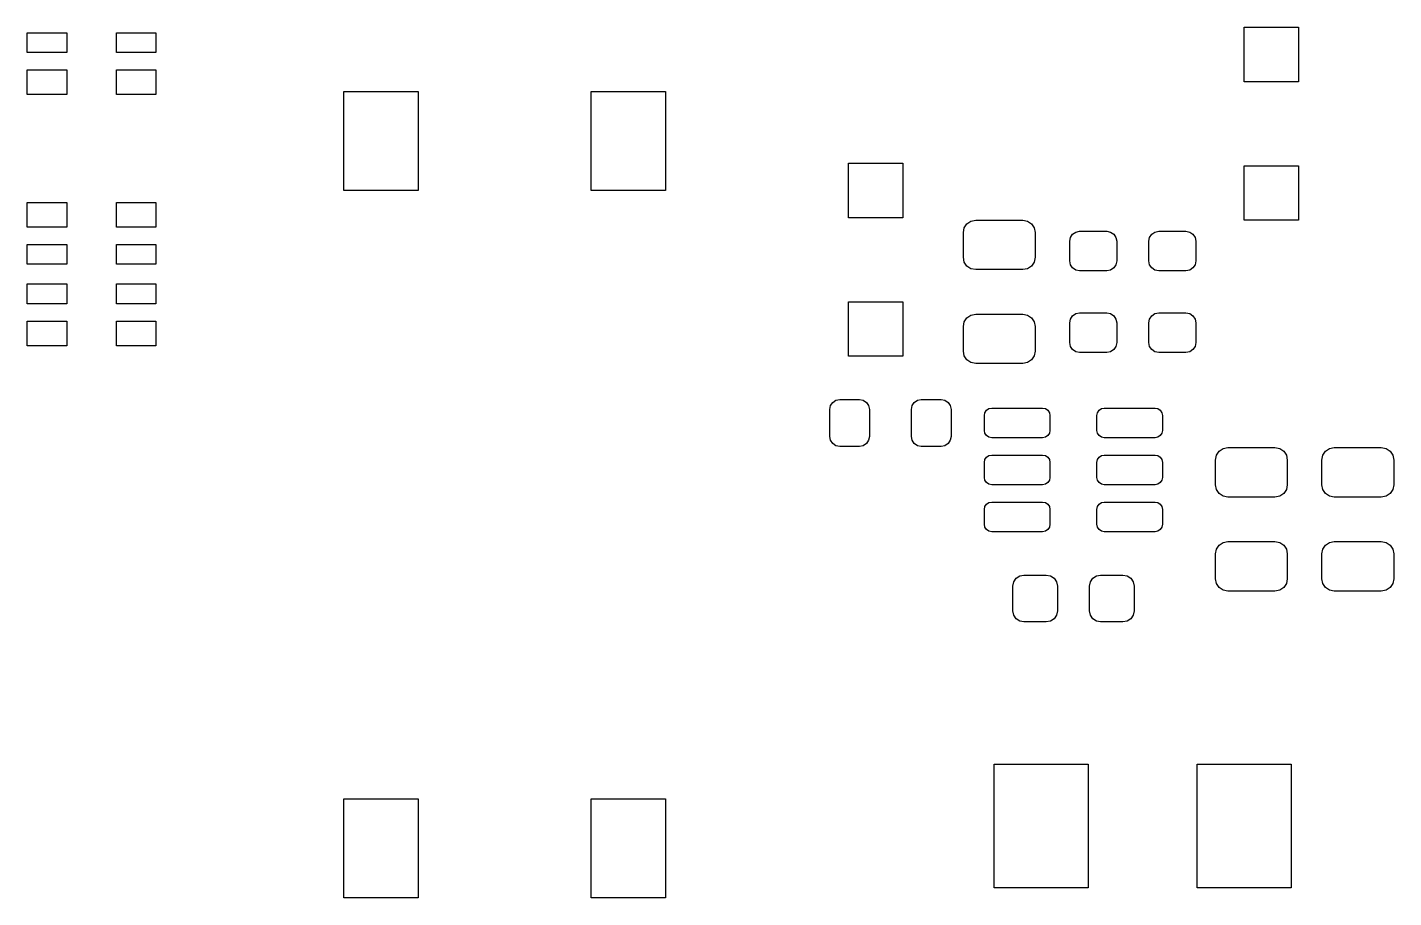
# Model space of a CAD drawing. Extents: x 59.9 to 115.5, y -126.7 to -48.9.
# Drawn here: x 59.85 to 87.47, y -83.15 to -65.55 of the extents above; entities that cross this region are included whole.
import ezdxf

# ---------------------------------------------------------------- set-up
doc = ezdxf.new("R2010")
doc.units = 0
doc.layers.add('BLACK', color=7, linetype='CONTINUOUS')

msp = doc.modelspace()

# ---------------------------------------------------------------- linework, layer by layer
at = {"layer": 'BLACK', "linetype": 'CONTINUOUS'}
for p, q in [((59.85, -66.06), (59.85, -65.66)), ((59.85, -65.66), (60.65, -65.66)), ((60.65, -65.66), (60.65, -66.06)), ((61.65, -66.06), (61.65, -65.66)), ((61.65, -65.66), (62.45, -65.66)), ((62.45, -65.66), (62.45, -66.06)), ((84.45, -66.65), (84.45, -65.55)), ((84.45, -65.55), (85.55, -65.55)), ((85.55, -65.55), (85.55, -66.65)), ((60.65, -66.06), (59.85, -66.06)), ((62.45, -66.06), (61.65, -66.06)), ((59.85, -66.91), (59.85, -66.41)), ((59.85, -66.41), (60.65, -66.41)), ((60.65, -66.41), (60.65, -66.91)), ((61.65, -66.91), (61.65, -66.41)), ((61.65, -66.41), (62.45, -66.41)), ((62.45, -66.41), (62.45, -66.91)), ((66.25, -68.85), (66.25, -66.85)), ((66.25, -66.85), (67.75, -66.85)), ((67.75, -66.85), (67.75, -68.85)), ((71.25, -68.85), (71.25, -66.85)), ((71.25, -66.85), (72.75, -66.85)), ((72.75, -66.85), (72.75, -68.85)), ((85.55, -66.65), (84.45, -66.65)), ((60.65, -66.91), (59.85, -66.91)), ((62.45, -66.91), (61.65, -66.91)), ((76.45, -69.4), (76.45, -68.3)), ((76.45, -68.3), (77.55, -68.3)), ((77.55, -68.3), (77.55, -69.4)), ((84.45, -69.45), (84.45, -68.35)), ((84.45, -68.35), (85.55, -68.35)), ((85.55, -68.35), (85.55, -69.45)), ((67.75, -68.85), (66.25, -68.85)), ((72.75, -68.85), (71.25, -68.85)), ((59.85, -69.59), (59.85, -69.09)), ((59.85, -69.09), (60.65, -69.09)), ((60.65, -69.09), (60.65, -69.59)), ((61.65, -69.59), (61.65, -69.09)), ((61.65, -69.09), (62.45, -69.09)), ((62.45, -69.09), (62.45, -69.59)), ((60.65, -69.59), (59.85, -69.59)), ((62.45, -69.59), (61.65, -69.59)), ((77.55, -69.4), (76.45, -69.4)), ((78.775, -69.7), (78.794, -69.6043)), ((78.794, -69.6043), (78.8482, -69.5232)), ((78.8482, -69.5232), (78.9293, -69.469)), ((78.9293, -69.469), (79.025, -69.45)), ((79.025, -69.45), (79.975, -69.45)), ((79.975, -69.45), (80.0707, -69.469)), ((80.0707, -69.469), (80.1518, -69.5232)), ((80.1518, -69.5232), (80.206, -69.6043)), ((80.206, -69.6043), (80.225, -69.7)), ((85.55, -69.45), (84.45, -69.45)), ((78.775, -70.2), (78.775, -69.7)), ((80.225, -69.7), (80.225, -70.2)), ((80.925, -69.875), (80.9402, -69.7985)), ((80.925, -70.275), (80.925, -69.875)), ((80.9402, -69.7985), (80.9836, -69.7336)), ((80.9836, -69.7336), (81.0485, -69.6902)), ((81.0485, -69.6902), (81.125, -69.675)), ((81.125, -69.675), (81.675, -69.675)), ((81.675, -69.675), (81.7515, -69.6902)), ((81.7515, -69.6902), (81.8164, -69.7336)), ((81.8164, -69.7336), (81.8598, -69.7985)), ((81.8598, -69.7985), (81.875, -69.875)), ((81.875, -69.875), (81.875, -70.275)), ((82.525, -69.875), (82.5402, -69.7985)), ((82.525, -70.275), (82.525, -69.875)), ((82.5402, -69.7985), (82.5836, -69.7336)), ((82.5836, -69.7336), (82.6485, -69.6902)), ((82.6485, -69.6902), (82.725, -69.675)), ((82.725, -69.675), (83.275, -69.675)), ((83.275, -69.675), (83.3515, -69.6902)), ((83.3515, -69.6902), (83.4164, -69.7336)), ((83.4164, -69.7336), (83.4598, -69.7985)), ((83.4598, -69.7985), (83.475, -69.875)), ((83.475, -69.875), (83.475, -70.275)), ((59.85, -70.34), (59.85, -69.94)), ((59.85, -69.94), (60.65, -69.94)), ((60.65, -69.94), (60.65, -70.34)), ((61.65, -70.34), (61.65, -69.94)), ((61.65, -69.94), (62.45, -69.94)), ((62.45, -69.94), (62.45, -70.34)), ((60.65, -70.34), (59.85, -70.34)), ((62.45, -70.34), (61.65, -70.34)), ((78.794, -70.2957), (78.775, -70.2)), ((78.8482, -70.3768), (78.794, -70.2957)), ((78.9293, -70.431), (78.8482, -70.3768)), ((79.025, -70.45), (78.9293, -70.431)), ((80.0707, -70.431), (79.975, -70.45)), ((80.1518, -70.3768), (80.0707, -70.431)), ((80.206, -70.2957), (80.1518, -70.3768)), ((80.225, -70.2), (80.206, -70.2957)), ((80.9402, -70.3515), (80.925, -70.275)), ((80.9836, -70.4164), (80.9402, -70.3515)), ((81.0485, -70.4598), (80.9836, -70.4164)), ((81.8164, -70.4164), (81.7515, -70.4598)), ((81.8598, -70.3515), (81.8164, -70.4164)), ((81.875, -70.275), (81.8598, -70.3515)), ((82.5402, -70.3515), (82.525, -70.275)), ((82.5836, -70.4164), (82.5402, -70.3515)), ((82.6485, -70.4598), (82.5836, -70.4164)), ((83.4164, -70.4164), (83.3515, -70.4598)), ((83.4598, -70.3515), (83.4164, -70.4164)), ((83.475, -70.275), (83.4598, -70.3515)), ((79.975, -70.45), (79.025, -70.45)), ((81.125, -70.475), (81.0485, -70.4598)), ((81.675, -70.475), (81.125, -70.475)), ((81.7515, -70.4598), (81.675, -70.475)), ((82.725, -70.475), (82.6485, -70.4598)), ((83.275, -70.475), (82.725, -70.475)), ((83.3515, -70.4598), (83.275, -70.475)), ((59.85, -71.14), (59.85, -70.74)), ((59.85, -70.74), (60.65, -70.74)), ((60.65, -70.74), (60.65, -71.14)), ((61.65, -71.14), (61.65, -70.74)), ((61.65, -70.74), (62.45, -70.74)), ((62.45, -70.74), (62.45, -71.14)), ((60.65, -71.14), (59.85, -71.14)), ((62.45, -71.14), (61.65, -71.14)), ((76.45, -72.2), (76.45, -71.1)), ((76.45, -71.1), (77.55, -71.1)), ((77.55, -71.1), (77.55, -72.2)), ((59.85, -71.99), (59.85, -71.49)), ((59.85, -71.49), (60.65, -71.49)), ((60.65, -71.49), (60.65, -71.99)), ((61.65, -71.99), (61.65, -71.49)), ((61.65, -71.49), (62.45, -71.49)), ((62.45, -71.49), (62.45, -71.99)), ((78.775, -71.6), (78.794, -71.5043)), ((78.794, -71.5043), (78.8482, -71.4232)), ((78.8482, -71.4232), (78.9293, -71.369)), ((78.9293, -71.369), (79.025, -71.35)), ((79.025, -71.35), (79.975, -71.35)), ((79.975, -71.35), (80.0707, -71.369)), ((80.0707, -71.369), (80.1518, -71.4232)), ((80.1518, -71.4232), (80.206, -71.5043)), ((80.206, -71.5043), (80.225, -71.6)), ((80.925, -71.525), (80.9402, -71.4485)), ((80.925, -71.925), (80.925, -71.525)), ((80.9402, -71.4485), (80.9836, -71.3836)), ((80.9836, -71.3836), (81.0485, -71.3402)), ((81.0485, -71.3402), (81.125, -71.325)), ((81.125, -71.325), (81.675, -71.325)), ((81.675, -71.325), (81.7515, -71.3402)), ((81.7515, -71.3402), (81.8164, -71.3836)), ((81.8164, -71.3836), (81.8598, -71.4485)), ((81.8598, -71.4485), (81.875, -71.525)), ((81.875, -71.525), (81.875, -71.925)), ((82.525, -71.525), (82.5402, -71.4485)), ((82.525, -71.925), (82.525, -71.525)), ((82.5402, -71.4485), (82.5836, -71.3836)), ((82.5836, -71.3836), (82.6485, -71.3402)), ((82.6485, -71.3402), (82.725, -71.325)), ((82.725, -71.325), (83.275, -71.325)), ((83.275, -71.325), (83.3515, -71.3402)), ((83.3515, -71.3402), (83.4164, -71.3836)), ((83.4164, -71.3836), (83.4598, -71.4485)), ((83.4598, -71.4485), (83.475, -71.525)), ((83.475, -71.525), (83.475, -71.925)), ((78.775, -72.1), (78.775, -71.6)), ((80.225, -71.6), (80.225, -72.1)), ((60.65, -71.99), (59.85, -71.99)), ((62.45, -71.99), (61.65, -71.99)), ((78.794, -72.1957), (78.775, -72.1)), ((80.225, -72.1), (80.206, -72.1957)), ((80.9402, -72.0015), (80.925, -71.925)), ((80.9836, -72.0664), (80.9402, -72.0015)), ((81.0485, -72.1098), (80.9836, -72.0664)), ((81.8164, -72.0664), (81.7515, -72.1098)), ((81.8598, -72.0015), (81.8164, -72.0664)), ((81.875, -71.925), (81.8598, -72.0015)), ((82.5402, -72.0015), (82.525, -71.925)), ((82.5836, -72.0664), (82.5402, -72.0015)), ((82.6485, -72.1098), (82.5836, -72.0664)), ((83.4164, -72.0664), (83.3515, -72.1098)), ((83.4598, -72.0015), (83.4164, -72.0664)), ((83.475, -71.925), (83.4598, -72.0015)), ((77.55, -72.2), (76.45, -72.2)), ((78.8482, -72.2768), (78.794, -72.1957)), ((78.9293, -72.331), (78.8482, -72.2768)), ((79.025, -72.35), (78.9293, -72.331)), ((79.975, -72.35), (79.025, -72.35)), ((80.0707, -72.331), (79.975, -72.35)), ((80.1518, -72.2768), (80.0707, -72.331)), ((80.206, -72.1957), (80.1518, -72.2768)), ((81.125, -72.125), (81.0485, -72.1098)), ((81.675, -72.125), (81.125, -72.125)), ((81.7515, -72.1098), (81.675, -72.125)), ((82.725, -72.125), (82.6485, -72.1098)), ((83.275, -72.125), (82.725, -72.125)), ((83.3515, -72.1098), (83.275, -72.125)), ((76.075, -73.275), (76.0902, -73.1985)), ((76.0902, -73.1985), (76.1336, -73.1336)), ((76.1336, -73.1336), (76.1985, -73.0902)), ((76.1985, -73.0902), (76.275, -73.075)), ((76.275, -73.075), (76.675, -73.075)), ((76.675, -73.075), (76.7515, -73.0902)), ((76.7515, -73.0902), (76.8164, -73.1336)), ((76.8164, -73.1336), (76.8598, -73.1985)), ((76.8598, -73.1985), (76.875, -73.275)), ((77.725, -73.275), (77.7402, -73.1985)), ((77.7402, -73.1985), (77.7836, -73.1336)), ((77.7836, -73.1336), (77.8485, -73.0902)), ((77.8485, -73.0902), (77.925, -73.075)), ((77.925, -73.075), (78.325, -73.075)), ((78.325, -73.075), (78.4015, -73.0902)), ((78.4015, -73.0902), (78.4664, -73.1336)), ((78.4664, -73.1336), (78.5098, -73.1985)), ((78.5098, -73.1985), (78.525, -73.275)), ((76.075, -73.825), (76.075, -73.275)), ((76.875, -73.275), (76.875, -73.825)), ((77.725, -73.825), (77.725, -73.275)), ((78.525, -73.275), (78.525, -73.825)), ((79.2, -73.4), (79.2114, -73.3426)), ((79.2, -73.7), (79.2, -73.4)), ((79.2114, -73.3426), (79.2439, -73.2939)), ((79.2439, -73.2939), (79.2926, -73.2614)), ((79.2926, -73.2614), (79.35, -73.25)), ((79.35, -73.25), (80.375, -73.25)), ((80.375, -73.25), (80.4324, -73.2614)), ((80.4324, -73.2614), (80.4811, -73.2939)), ((80.4811, -73.2939), (80.5136, -73.3426)), ((80.5136, -73.3426), (80.525, -73.4)), ((80.525, -73.4), (80.525, -73.7)), ((81.475, -73.4), (81.4864, -73.3426)), ((81.475, -73.7), (81.475, -73.4)), ((81.4864, -73.3426), (81.5189, -73.2939)), ((81.5189, -73.2939), (81.5676, -73.2614)), ((81.5676, -73.2614), (81.625, -73.25)), ((81.625, -73.25), (82.65, -73.25)), ((82.65, -73.25), (82.7074, -73.2614)), ((82.7074, -73.2614), (82.7561, -73.2939)), ((82.7561, -73.2939), (82.7886, -73.3426)), ((82.7886, -73.3426), (82.8, -73.4)), ((82.8, -73.4), (82.8, -73.7)), ((79.2114, -73.7574), (79.2, -73.7)), ((79.2439, -73.8061), (79.2114, -73.7574)), ((80.5136, -73.7574), (80.4811, -73.8061)), ((80.525, -73.7), (80.5136, -73.7574)), ((81.4864, -73.7574), (81.475, -73.7)), ((81.5189, -73.8061), (81.4864, -73.7574)), ((82.7886, -73.7574), (82.7561, -73.8061)), ((82.8, -73.7), (82.7886, -73.7574)), ((76.0902, -73.9015), (76.075, -73.825)), ((76.1336, -73.9664), (76.0902, -73.9015)), ((76.1985, -74.0098), (76.1336, -73.9664)), ((76.275, -74.025), (76.1985, -74.0098)), ((76.675, -74.025), (76.275, -74.025)), ((76.7515, -74.0098), (76.675, -74.025)), ((76.8164, -73.9664), (76.7515, -74.0098)), ((76.8598, -73.9015), (76.8164, -73.9664)), ((76.875, -73.825), (76.8598, -73.9015)), ((77.7402, -73.9015), (77.725, -73.825)), ((77.7836, -73.9664), (77.7402, -73.9015)), ((77.8485, -74.0098), (77.7836, -73.9664)), ((77.925, -74.025), (77.8485, -74.0098)), ((78.325, -74.025), (77.925, -74.025)), ((78.4015, -74.0098), (78.325, -74.025)), ((78.4664, -73.9664), (78.4015, -74.0098)), ((78.5098, -73.9015), (78.4664, -73.9664)), ((78.525, -73.825), (78.5098, -73.9015)), ((79.2926, -73.8386), (79.2439, -73.8061)), ((79.35, -73.85), (79.2926, -73.8386)), ((80.375, -73.85), (79.35, -73.85)), ((80.4324, -73.8386), (80.375, -73.85)), ((80.4811, -73.8061), (80.4324, -73.8386)), ((81.5676, -73.8386), (81.5189, -73.8061)), ((81.625, -73.85), (81.5676, -73.8386)), ((82.65, -73.85), (81.625, -73.85)), ((82.7074, -73.8386), (82.65, -73.85)), ((82.7561, -73.8061), (82.7074, -73.8386)), ((79.2, -74.35), (79.2114, -74.2926)), ((79.2114, -74.2926), (79.2439, -74.2439)), ((79.2439, -74.2439), (79.2926, -74.2114)), ((79.2926, -74.2114), (79.35, -74.2)), ((79.35, -74.2), (80.375, -74.2)), ((80.375, -74.2), (80.4324, -74.2114)), ((80.4324, -74.2114), (80.4811, -74.2439)), ((80.4811, -74.2439), (80.5136, -74.2926)), ((80.5136, -74.2926), (80.525, -74.35)), ((81.475, -74.35), (81.4864, -74.2926)), ((81.4864, -74.2926), (81.5189, -74.2439)), ((81.5189, -74.2439), (81.5676, -74.2114)), ((81.5676, -74.2114), (81.625, -74.2)), ((81.625, -74.2), (82.65, -74.2)), ((82.65, -74.2), (82.7074, -74.2114)), ((82.7074, -74.2114), (82.7561, -74.2439)), ((82.7561, -74.2439), (82.7886, -74.2926)), ((82.7886, -74.2926), (82.8, -74.35)), ((83.875, -74.3), (83.894, -74.2043)), ((83.875, -74.8), (83.875, -74.3)), ((83.894, -74.2043), (83.9482, -74.1232)), ((83.9482, -74.1232), (84.0293, -74.069)), ((84.0293, -74.069), (84.125, -74.05)), ((84.125, -74.05), (85.075, -74.05)), ((85.075, -74.05), (85.1707, -74.069)), ((85.1707, -74.069), (85.2518, -74.1232)), ((85.2518, -74.1232), (85.306, -74.2043)), ((85.306, -74.2043), (85.325, -74.3)), ((85.325, -74.3), (85.325, -74.8)), ((86.025, -74.3), (86.044, -74.2043)), ((86.025, -74.8), (86.025, -74.3)), ((86.044, -74.2043), (86.0982, -74.1232)), ((86.0982, -74.1232), (86.1793, -74.069)), ((86.1793, -74.069), (86.275, -74.05)), ((86.275, -74.05), (87.225, -74.05)), ((87.225, -74.05), (87.3207, -74.069)), ((87.3207, -74.069), (87.4018, -74.1232)), ((87.4018, -74.1232), (87.456, -74.2043)), ((87.456, -74.2043), (87.475, -74.3)), ((87.475, -74.3), (87.475, -74.8)), ((79.2, -74.65), (79.2, -74.35)), ((80.525, -74.35), (80.525, -74.65)), ((81.475, -74.65), (81.475, -74.35)), ((82.8, -74.35), (82.8, -74.65)), ((79.2114, -74.7074), (79.2, -74.65)), ((79.2439, -74.7561), (79.2114, -74.7074)), ((79.2926, -74.7886), (79.2439, -74.7561)), ((79.35, -74.8), (79.2926, -74.7886)), ((80.375, -74.8), (79.35, -74.8)), ((80.4324, -74.7886), (80.375, -74.8)), ((80.4811, -74.7561), (80.4324, -74.7886)), ((80.5136, -74.7074), (80.4811, -74.7561)), ((80.525, -74.65), (80.5136, -74.7074)), ((81.4864, -74.7074), (81.475, -74.65)), ((81.5189, -74.7561), (81.4864, -74.7074)), ((81.5676, -74.7886), (81.5189, -74.7561)), ((81.625, -74.8), (81.5676, -74.7886)), ((82.65, -74.8), (81.625, -74.8)), ((82.7074, -74.7886), (82.65, -74.8)), ((82.7561, -74.7561), (82.7074, -74.7886)), ((82.7886, -74.7074), (82.7561, -74.7561)), ((82.8, -74.65), (82.7886, -74.7074)), ((83.894, -74.8957), (83.875, -74.8)), ((85.325, -74.8), (85.306, -74.8957)), ((86.044, -74.8957), (86.025, -74.8)), ((87.475, -74.8), (87.456, -74.8957)), ((83.9482, -74.9768), (83.894, -74.8957)), ((84.0293, -75.031), (83.9482, -74.9768)), ((84.125, -75.05), (84.0293, -75.031)), ((85.075, -75.05), (84.125, -75.05)), ((85.1707, -75.031), (85.075, -75.05)), ((85.2518, -74.9768), (85.1707, -75.031)), ((85.306, -74.8957), (85.2518, -74.9768)), ((86.0982, -74.9768), (86.044, -74.8957)), ((86.1793, -75.031), (86.0982, -74.9768)), ((86.275, -75.05), (86.1793, -75.031)), ((87.225, -75.05), (86.275, -75.05)), ((87.3207, -75.031), (87.225, -75.05)), ((87.4018, -74.9768), (87.3207, -75.031)), ((87.456, -74.8957), (87.4018, -74.9768)), ((79.2, -75.3), (79.2114, -75.2426)), ((79.2, -75.6), (79.2, -75.3)), ((79.2114, -75.2426), (79.2439, -75.1939)), ((79.2439, -75.1939), (79.2926, -75.1614)), ((79.2926, -75.1614), (79.35, -75.15)), ((79.35, -75.15), (80.375, -75.15)), ((80.375, -75.15), (80.4324, -75.1614)), ((80.4324, -75.1614), (80.4811, -75.1939)), ((80.4811, -75.1939), (80.5136, -75.2426)), ((80.5136, -75.2426), (80.525, -75.3)), ((80.525, -75.3), (80.525, -75.6)), ((81.475, -75.3), (81.4864, -75.2426)), ((81.475, -75.6), (81.475, -75.3)), ((81.4864, -75.2426), (81.5189, -75.1939)), ((81.5189, -75.1939), (81.5676, -75.1614)), ((81.5676, -75.1614), (81.625, -75.15)), ((81.625, -75.15), (82.65, -75.15)), ((82.65, -75.15), (82.7074, -75.1614)), ((82.7074, -75.1614), (82.7561, -75.1939)), ((82.7561, -75.1939), (82.7886, -75.2426)), ((82.7886, -75.2426), (82.8, -75.3)), ((82.8, -75.3), (82.8, -75.6)), ((79.2114, -75.6574), (79.2, -75.6)), ((79.2439, -75.7061), (79.2114, -75.6574)), ((80.5136, -75.6574), (80.4811, -75.7061)), ((80.525, -75.6), (80.5136, -75.6574)), ((81.4864, -75.6574), (81.475, -75.6)), ((81.5189, -75.7061), (81.4864, -75.6574)), ((82.7886, -75.6574), (82.7561, -75.7061)), ((82.8, -75.6), (82.7886, -75.6574)), ((79.2926, -75.7386), (79.2439, -75.7061)), ((79.35, -75.75), (79.2926, -75.7386)), ((80.375, -75.75), (79.35, -75.75)), ((80.4324, -75.7386), (80.375, -75.75)), ((80.4811, -75.7061), (80.4324, -75.7386)), ((81.5676, -75.7386), (81.5189, -75.7061)), ((81.625, -75.75), (81.5676, -75.7386)), ((82.65, -75.75), (81.625, -75.75)), ((82.7074, -75.7386), (82.65, -75.75)), ((82.7561, -75.7061), (82.7074, -75.7386)), ((84.0293, -75.969), (84.125, -75.95)), ((84.125, -75.95), (85.075, -75.95)), ((85.075, -75.95), (85.1707, -75.969)), ((86.1793, -75.969), (86.275, -75.95)), ((86.275, -75.95), (87.225, -75.95)), ((87.225, -75.95), (87.3207, -75.969)), ((83.875, -76.2), (83.894, -76.1043)), ((83.875, -76.7), (83.875, -76.2)), ((83.894, -76.1043), (83.9482, -76.0232)), ((83.9482, -76.0232), (84.0293, -75.969)), ((85.1707, -75.969), (85.2518, -76.0232)), ((85.2518, -76.0232), (85.306, -76.1043)), ((85.306, -76.1043), (85.325, -76.2)), ((85.325, -76.2), (85.325, -76.7)), ((86.025, -76.2), (86.044, -76.1043)), ((86.025, -76.7), (86.025, -76.2)), ((86.044, -76.1043), (86.0982, -76.0232)), ((86.0982, -76.0232), (86.1793, -75.969)), ((87.3207, -75.969), (87.4018, -76.0232)), ((87.4018, -76.0232), (87.456, -76.1043)), ((87.456, -76.1043), (87.475, -76.2)), ((87.475, -76.2), (87.475, -76.7)), ((79.775, -76.85), (79.7921, -76.7639)), ((79.7921, -76.7639), (79.8409, -76.6909)), ((79.8409, -76.6909), (79.9139, -76.6421)), ((79.9139, -76.6421), (80, -76.625)), ((80, -76.625), (80.45, -76.625)), ((80.45, -76.625), (80.5361, -76.6421)), ((80.5361, -76.6421), (80.6091, -76.6909)), ((80.6091, -76.6909), (80.6579, -76.7639)), ((80.6579, -76.7639), (80.675, -76.85)), ((81.325, -76.85), (81.3421, -76.7639)), ((81.3421, -76.7639), (81.3909, -76.6909)), ((81.3909, -76.6909), (81.4639, -76.6421)), ((81.4639, -76.6421), (81.55, -76.625)), ((81.55, -76.625), (82, -76.625)), ((82, -76.625), (82.0861, -76.6421)), ((82.0861, -76.6421), (82.1591, -76.6909)), ((82.1591, -76.6909), (82.2079, -76.7639)), ((82.2079, -76.7639), (82.225, -76.85)), ((83.894, -76.7957), (83.875, -76.7)), ((83.9482, -76.8768), (83.894, -76.7957)), ((85.306, -76.7957), (85.2518, -76.8768)), ((85.325, -76.7), (85.306, -76.7957)), ((86.044, -76.7957), (86.025, -76.7)), ((86.0982, -76.8768), (86.044, -76.7957)), ((87.456, -76.7957), (87.4018, -76.8768)), ((87.475, -76.7), (87.456, -76.7957)), ((79.775, -77.35), (79.775, -76.85)), ((80.675, -76.85), (80.675, -77.35)), ((81.325, -77.35), (81.325, -76.85)), ((82.225, -76.85), (82.225, -77.35)), ((84.0293, -76.931), (83.9482, -76.8768)), ((84.125, -76.95), (84.0293, -76.931)), ((85.075, -76.95), (84.125, -76.95)), ((85.1707, -76.931), (85.075, -76.95)), ((85.2518, -76.8768), (85.1707, -76.931)), ((86.1793, -76.931), (86.0982, -76.8768)), ((86.275, -76.95), (86.1793, -76.931)), ((87.225, -76.95), (86.275, -76.95)), ((87.3207, -76.931), (87.225, -76.95)), ((87.4018, -76.8768), (87.3207, -76.931)), ((79.7921, -77.4361), (79.775, -77.35)), ((79.8409, -77.5091), (79.7921, -77.4361)), ((79.9139, -77.5579), (79.8409, -77.5091)), ((80, -77.575), (79.9139, -77.5579)), ((80.45, -77.575), (80, -77.575)), ((80.5361, -77.5579), (80.45, -77.575)), ((80.6091, -77.5091), (80.5361, -77.5579)), ((80.6579, -77.4361), (80.6091, -77.5091)), ((80.675, -77.35), (80.6579, -77.4361)), ((81.3421, -77.4361), (81.325, -77.35)), ((81.3909, -77.5091), (81.3421, -77.4361)), ((81.4639, -77.5579), (81.3909, -77.5091)), ((81.55, -77.575), (81.4639, -77.5579)), ((82, -77.575), (81.55, -77.575)), ((82.0861, -77.5579), (82, -77.575)), ((82.1591, -77.5091), (82.0861, -77.5579)), ((82.2079, -77.4361), (82.1591, -77.5091)), ((82.225, -77.35), (82.2079, -77.4361)), ((79.4, -82.95), (79.4, -80.45)), ((79.4, -80.45), (81.3, -80.45)), ((81.3, -80.45), (81.3, -82.95)), ((83.5, -82.95), (83.5, -80.45)), ((83.5, -80.45), (85.4, -80.45)), ((85.4, -80.45), (85.4, -82.95)), ((66.25, -83.15), (66.25, -81.15)), ((66.25, -81.15), (67.75, -81.15)), ((67.75, -81.15), (67.75, -83.15)), ((71.25, -83.15), (71.25, -81.15)), ((71.25, -81.15), (72.75, -81.15)), ((72.75, -81.15), (72.75, -83.15)), ((67.75, -83.15), (66.25, -83.15)), ((72.75, -83.15), (71.25, -83.15)), ((81.3, -82.95), (79.4, -82.95)), ((85.4, -82.95), (83.5, -82.95))]:
    msp.add_line(p, q, dxfattribs=at)

doc.saveas('drawing.dxf')
